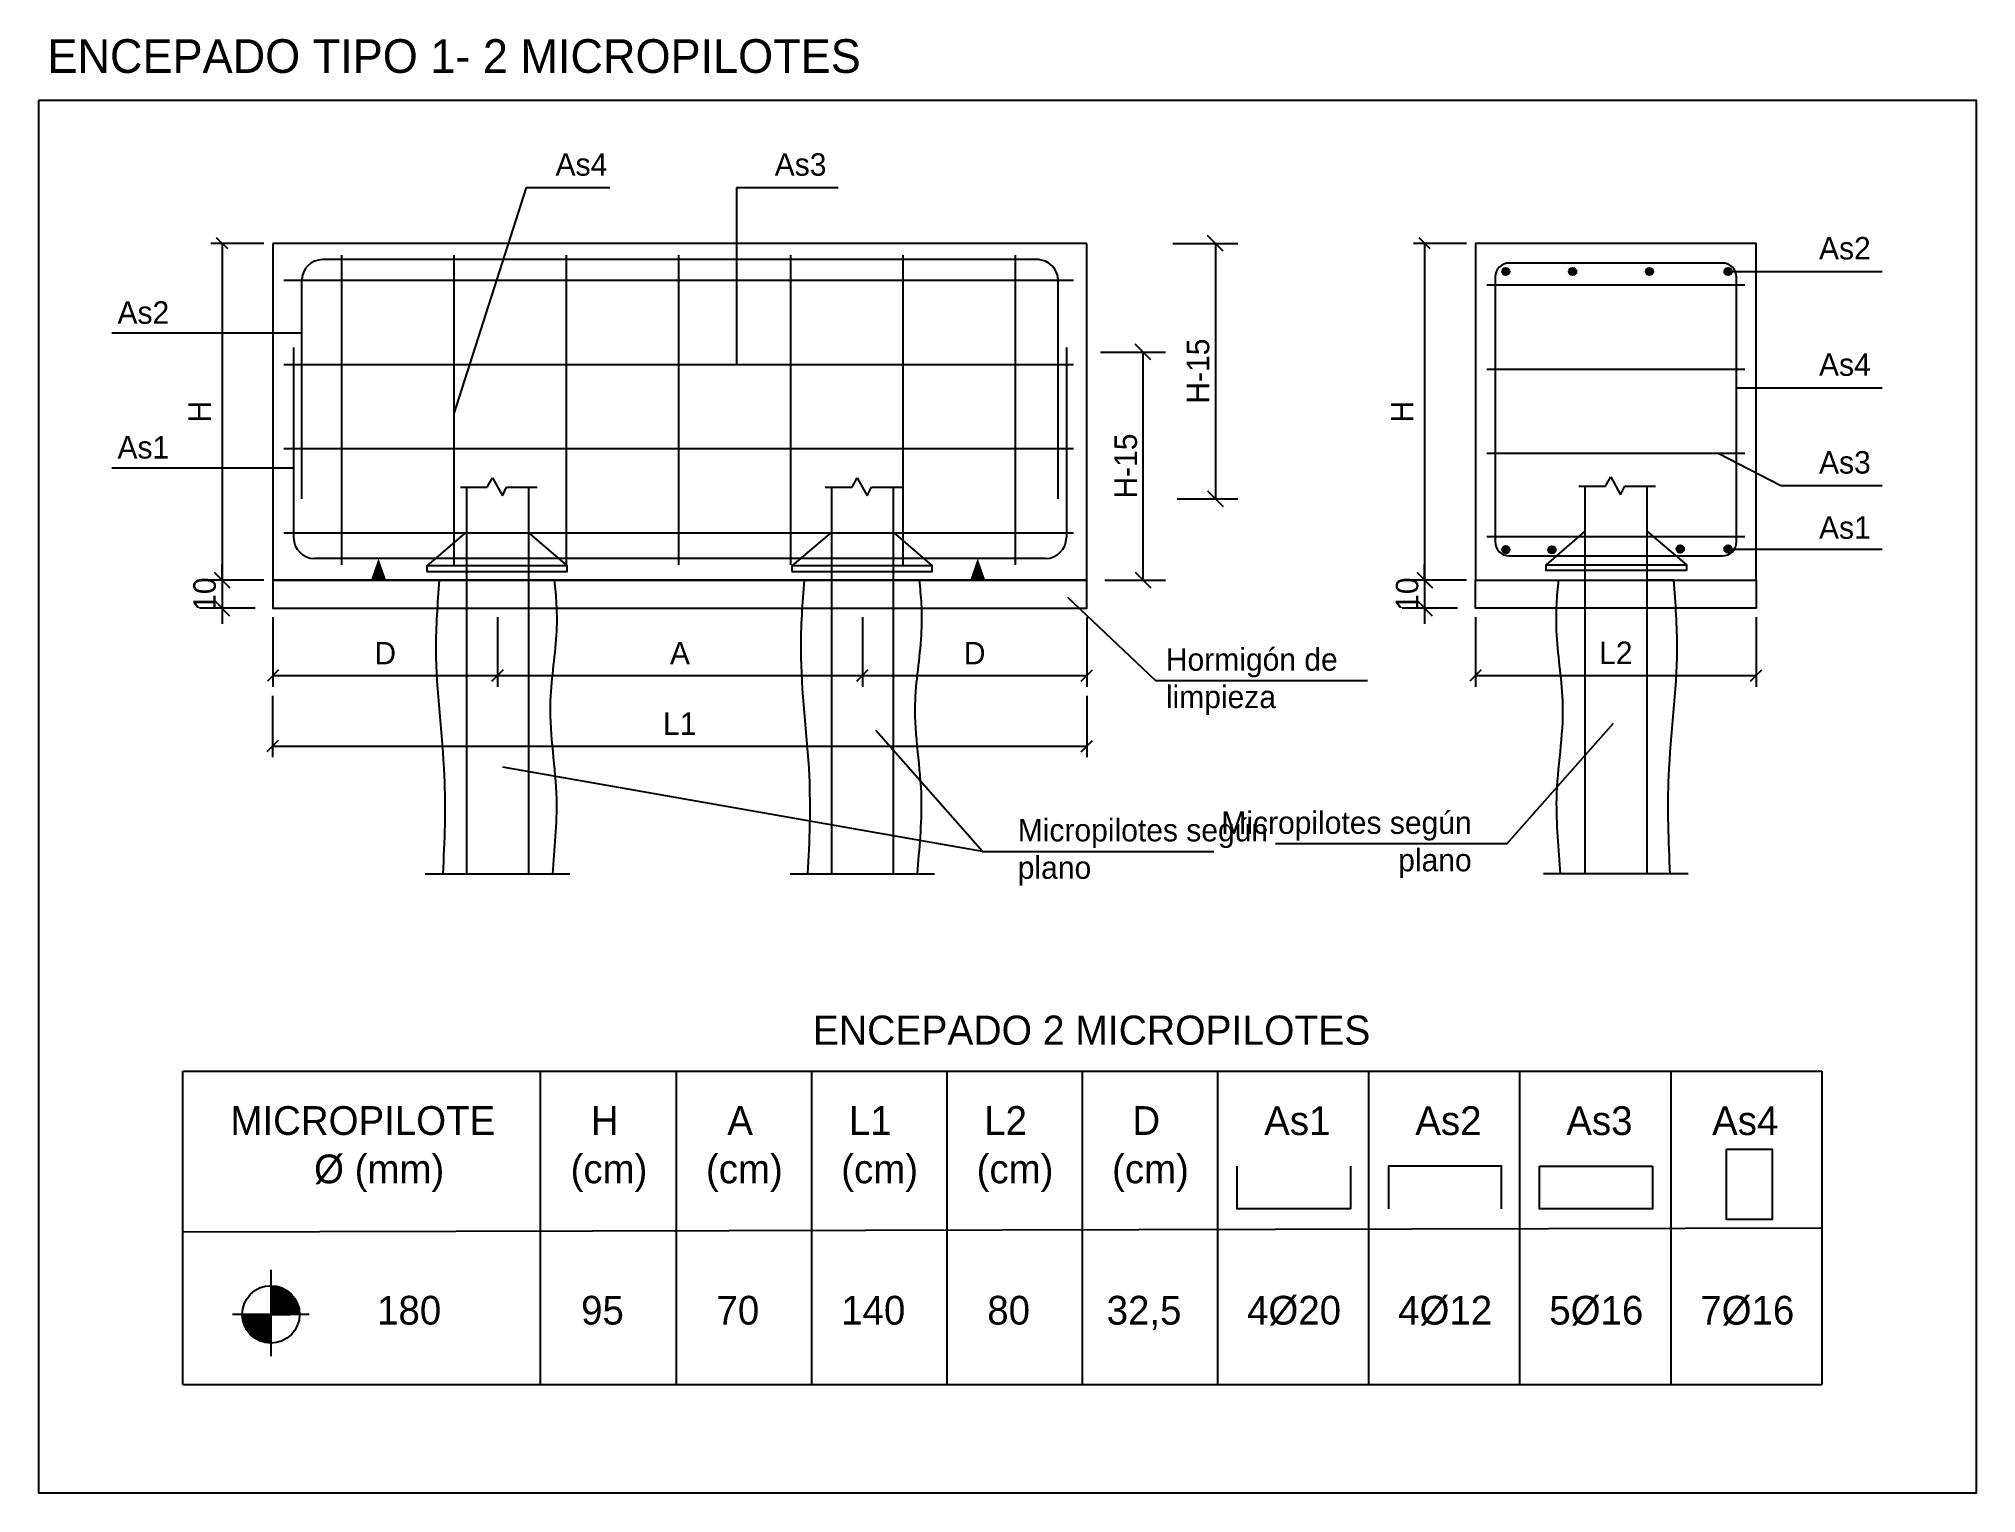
# Model space of a CAD drawing. Header units: millimetres. Extents: x 0.1 to 17.4, y 0.1 to 13.1.
import ezdxf
from ezdxf.enums import TextEntityAlignment as Align

# ---------------------------------------------------------------- set-up
doc = ezdxf.new("R2010")
doc.units = ezdxf.units.MM
for name, color, linetype in [('0-CYPE4', 6, 'Continuous'), ('DET-BORDE ESTRUCTURA', 2, 'Continuous'), ('DET-COTAS', 8, 'Continuous'), ('DET-TEXTO', 2, 'Continuous'), ('DET-TEXTO LÍNEA', 8, 'Continuous'), ('DET-TEXTO TÍTULO', 1, 'Continuous'), ('FINO', 8, 'Continuous')]:
    doc.layers.add(name, color=color, linetype=linetype)
doc.styles.add('CENTURY', font='GOTHIC.TTF')
doc.styles.add('Estructura', font='GOTHIC.TTF', dxfattribs={"height": 0.2})
doc.styles.add('Formato', font='GOTHIC.TTF')
doc.dimstyles.new('1 50', dxfattribs={"dimtxt": 0.2, "dimasz": 0.1, "dimexe": 0.1, "dimexo": 0.08, "dimgap": 0.1, "dimtad": 1, "dimdec": 0, "dimlfac": 50, "dimzin": 1, "dimtxsty": 'Formato', "dimblk": 'OBLIQUE', "dimcen": -0.05, "dimclrd": 4, "dimclre": 8, "dimclrt": 2, "dimadec": 0, "dimazin": 0, "dimtfac": 1, "dimtdec": 0, "dimtix": 1, "dimtmove": 0, "dimatfit": 2, "dimldrblk": 'OBLIQUE', "dimfxl": 1, "dimarcsym": 0})
doc.dimstyles.new('cotas formato 1.100', dxfattribs={"dimtxt": 0.2, "dimasz": 0.14, "dimexe": 0.2, "dimexo": 0.16, "dimgap": 0.05, "dimtad": 1, "dimdec": 0, "dimlfac": 100, "dimrnd": 5, "dimzin": 1, "dimtxsty": 'Formato', "dimblk": 'OBLIQUE', "dimcen": -0.05, "dimclrd": 4, "dimclre": 8, "dimclrt": 2, "dimadec": 0, "dimazin": 0, "dimtfac": 1, "dimtdec": 0, "dimtix": 1, "dimtmove": 0, "dimatfit": 2, "dimldrblk": 'OBLIQUE', "dimfxl": 1, "dimarcsym": 0})

# ---------------------------------------------------------------- blocks, each defined once
blk = doc.blocks.new('_Oblique')
at = {"color": 0, "linetype": 'ByBlock', "lineweight": -2}
blk.add_line((-0.5, -0.5), (0.5, 0.5), dxfattribs=at)
blk = doc.blocks.new('*D14')
at = {"layer": 'Defpoints', "color": 0}
for p in [(2.178, 7.327), (9.432, 7.327), (9.432, 6.799)]:
    blk.add_point(p, dxfattribs=at)
at = {"layer": 'DET-COTAS', "color": 8, "lineweight": -2}
for p, q in [((2.178, 7.247), (2.178, 6.699)), ((9.432, 7.247), (9.432, 6.699))]:
    blk.add_line(p, q, dxfattribs=at)
at = {"layer": 'DET-COTAS', "color": 4, "lineweight": -2}
blk.add_line((2.178, 6.799), (9.432, 6.799), dxfattribs=at)
at = {"layer": 'DET-COTAS', "color": 4, "lineweight": -2, "xscale": 0.1, "yscale": 0.1, "zscale": 0.1, "rotation": 180}
blk.add_blockref('_Oblique', (2.178, 6.799), dxfattribs=at)
at = {"layer": 'DET-COTAS', "color": 4, "lineweight": -2, "xscale": 0.1, "yscale": 0.1, "zscale": 0.1}
blk.add_blockref('_Oblique', (9.432, 6.799), dxfattribs=at)
at = {"layer": 'DET-COTAS', "color": 2, "insert": (5.805, 6.999), "char_height": 0.2, "attachment_point": 5, "style": 'Formato'}
blk.add_mtext('L1', dxfattribs=at)
blk = doc.blocks.new('*D15')
at = {"layer": 'Defpoints', "color": 0}
for p in [(2.182, 8.028), (4.182, 8.028), (4.182, 7.427)]:
    blk.add_point(p, dxfattribs=at)
at = {"layer": 'DET-COTAS', "color": 8, "lineweight": -2}
for p, q in [((2.182, 7.948), (2.182, 7.327)), ((4.182, 7.948), (4.182, 7.327))]:
    blk.add_line(p, q, dxfattribs=at)
at = {"layer": 'DET-COTAS', "color": 4, "lineweight": -2}
blk.add_line((2.182, 7.427), (4.182, 7.427), dxfattribs=at)
at = {"layer": 'DET-COTAS', "color": 4, "lineweight": -2, "xscale": 0.1, "yscale": 0.1, "zscale": 0.1, "rotation": 180}
blk.add_blockref('_Oblique', (2.182, 7.427), dxfattribs=at)
at = {"layer": 'DET-COTAS', "color": 4, "lineweight": -2, "xscale": 0.1, "yscale": 0.1, "zscale": 0.1}
blk.add_blockref('_Oblique', (4.182, 7.427), dxfattribs=at)
at = {"layer": 'DET-COTAS', "color": 2, "insert": (3.182, 7.627), "char_height": 0.2, "attachment_point": 5, "style": 'Formato'}
blk.add_mtext('D', dxfattribs=at)
blk = doc.blocks.new('*D16')
at = {"layer": 'Defpoints', "color": 0}
for p in [(7.432, 8.028), (9.432, 8.028), (9.432, 7.427)]:
    blk.add_point(p, dxfattribs=at)
at = {"layer": 'DET-COTAS', "color": 8, "lineweight": -2}
for p, q in [((7.432, 7.948), (7.432, 7.327)), ((9.432, 7.948), (9.432, 7.327))]:
    blk.add_line(p, q, dxfattribs=at)
at = {"layer": 'DET-COTAS', "color": 4, "lineweight": -2}
blk.add_line((7.432, 7.427), (9.432, 7.427), dxfattribs=at)
at = {"layer": 'DET-COTAS', "color": 4, "lineweight": -2, "xscale": 0.1, "yscale": 0.1, "zscale": 0.1, "rotation": 180}
blk.add_blockref('_Oblique', (7.432, 7.427), dxfattribs=at)
at = {"layer": 'DET-COTAS', "color": 4, "lineweight": -2, "xscale": 0.1, "yscale": 0.1, "zscale": 0.1}
blk.add_blockref('_Oblique', (9.432, 7.427), dxfattribs=at)
at = {"layer": 'DET-COTAS', "color": 2, "insert": (8.432, 7.627), "char_height": 0.2, "attachment_point": 5, "style": 'Formato'}
blk.add_mtext('D', dxfattribs=at)
blk = doc.blocks.new('*D17')
at = {"layer": 'Defpoints', "color": 0}
for p in [(2.182, 11.278), (1.729, 8.278), (2.182, 8.278)]:
    blk.add_point(p, dxfattribs=at)
at = {"layer": 'DET-COTAS', "color": 8, "lineweight": -2}
for p, q in [((2.102, 11.278), (1.629, 11.278)), ((2.102, 8.278), (1.629, 8.278))]:
    blk.add_line(p, q, dxfattribs=at)
at = {"layer": 'DET-COTAS', "color": 4, "lineweight": -2}
blk.add_line((1.729, 11.278), (1.729, 8.278), dxfattribs=at)
at = {"layer": 'DET-COTAS', "color": 4, "lineweight": -2, "xscale": 0.1, "yscale": 0.1, "zscale": 0.1}
for p, rotation in [((1.729, 11.278), 90), ((1.729, 8.278), 270)]:
    blk.add_blockref('_Oblique', p, dxfattribs=dict(at, rotation=rotation))
at = {"layer": 'DET-COTAS', "color": 2, "insert": (1.529, 9.778), "char_height": 0.2, "attachment_point": 5, "rotation": 90, "style": 'Formato'}
blk.add_mtext('H', dxfattribs=at)
blk = doc.blocks.new('*D18')
at = {"layer": 'Defpoints', "color": 0}
for p in [(2.182, 8.278), (1.729, 8.028), (2.182, 8.028)]:
    blk.add_point(p, dxfattribs=at)
at = {"layer": 'FINO', "color": 4, "lineweight": -2}
for p, q in [((1.729, 8.278), (1.729, 8.418)), ((1.729, 8.278), (1.729, 8.028)), ((1.729, 8.028), (1.729, 7.888))]:
    blk.add_line(p, q, dxfattribs=at)
at = {"layer": 'FINO', "color": 8, "lineweight": -2}
for p, q in [((2.022, 8.278), (1.529, 8.278)), ((2.022, 8.028), (1.529, 8.028))]:
    blk.add_line(p, q, dxfattribs=at)
at = {"layer": 'FINO', "color": 4, "lineweight": -2, "xscale": 0.14, "yscale": 0.14, "zscale": 0.14}
for p, rotation in [((1.729, 8.278), 270), ((1.729, 8.028), 90)]:
    blk.add_blockref('_Oblique', p, dxfattribs=dict(at, rotation=rotation))
at = {"layer": 'FINO', "color": 2, "insert": (1.574, 8.153), "char_height": 0.2, "attachment_point": 5, "rotation": 90, "style": 'Formato'}
blk.add_mtext('10', dxfattribs=at)
blk = doc.blocks.new('*D19')
at = {"layer": 'Defpoints', "color": 0}
for p in [(12.893, 8.028), (15.393, 8.028), (15.393, 7.427)]:
    blk.add_point(p, dxfattribs=at)
at = {"layer": 'DET-COTAS', "color": 8, "lineweight": -2}
for p, q in [((12.893, 7.948), (12.893, 7.327)), ((15.393, 7.948), (15.393, 7.327))]:
    blk.add_line(p, q, dxfattribs=at)
at = {"layer": 'DET-COTAS', "color": 4, "lineweight": -2}
blk.add_line((12.893, 7.427), (15.393, 7.427), dxfattribs=at)
at = {"layer": 'DET-COTAS', "color": 4, "lineweight": -2, "xscale": 0.1, "yscale": 0.1, "zscale": 0.1, "rotation": 180}
blk.add_blockref('_Oblique', (12.893, 7.427), dxfattribs=at)
at = {"layer": 'DET-COTAS', "color": 4, "lineweight": -2, "xscale": 0.1, "yscale": 0.1, "zscale": 0.1}
blk.add_blockref('_Oblique', (15.393, 7.427), dxfattribs=at)
at = {"layer": 'DET-COTAS', "color": 2, "insert": (14.143, 7.63), "char_height": 0.2, "attachment_point": 5, "style": 'Formato'}
blk.add_mtext('L2', dxfattribs=at)
blk = doc.blocks.new('*D20')
at = {"layer": 'Defpoints', "color": 0}
for p in [(12.893, 11.278), (12.44, 8.278), (12.893, 8.278)]:
    blk.add_point(p, dxfattribs=at)
at = {"layer": 'DET-COTAS', "color": 8, "lineweight": -2}
for p, q in [((12.813, 11.278), (12.34, 11.278)), ((12.813, 8.278), (12.34, 8.278))]:
    blk.add_line(p, q, dxfattribs=at)
at = {"layer": 'DET-COTAS', "color": 4, "lineweight": -2}
blk.add_line((12.44, 11.278), (12.44, 8.278), dxfattribs=at)
at = {"layer": 'DET-COTAS', "color": 4, "lineweight": -2, "xscale": 0.1, "yscale": 0.1, "zscale": 0.1}
for p, rotation in [((12.44, 11.278), 90), ((12.44, 8.278), 270)]:
    blk.add_blockref('_Oblique', p, dxfattribs=dict(at, rotation=rotation))
at = {"layer": 'DET-COTAS', "color": 2, "insert": (12.24, 9.778), "char_height": 0.2, "attachment_point": 5, "rotation": 90, "style": 'Formato'}
blk.add_mtext('H', dxfattribs=at)
blk = doc.blocks.new('*D21')
at = {"layer": 'Defpoints', "color": 0}
for p in [(12.893, 8.278), (12.44, 8.028), (12.893, 8.028)]:
    blk.add_point(p, dxfattribs=at)
at = {"layer": 'FINO', "color": 4, "lineweight": -2}
for p, q in [((12.44, 8.278), (12.44, 8.418)), ((12.44, 8.278), (12.44, 8.028)), ((12.44, 8.028), (12.44, 7.888))]:
    blk.add_line(p, q, dxfattribs=at)
at = {"layer": 'FINO', "color": 8, "lineweight": -2}
for p, q in [((12.733, 8.278), (12.24, 8.278)), ((12.733, 8.028), (12.24, 8.028))]:
    blk.add_line(p, q, dxfattribs=at)
at = {"layer": 'FINO', "color": 4, "lineweight": -2, "xscale": 0.14, "yscale": 0.14, "zscale": 0.14}
for p, rotation in [((12.44, 8.278), 270), ((12.44, 8.028), 90)]:
    blk.add_blockref('_Oblique', p, dxfattribs=dict(at, rotation=rotation))
at = {"layer": 'FINO', "color": 2, "insert": (12.285, 8.153), "char_height": 0.2, "attachment_point": 5, "rotation": 90, "style": 'Formato'}
blk.add_mtext('10', dxfattribs=at)
blk = doc.blocks.new('*D22')
at = {"layer": 'Defpoints', "color": 0}
for p in [(9.394, 10.309), (9.432, 8.278), (9.931, 8.278)]:
    blk.add_point(p, dxfattribs=at)
at = {"layer": 'FINO', "color": 8, "lineweight": -2}
for p, q in [((9.554, 10.309), (10.131, 10.309)), ((9.592, 8.278), (10.131, 8.278))]:
    blk.add_line(p, q, dxfattribs=at)
at = {"layer": 'FINO', "color": 4, "lineweight": -2}
blk.add_line((9.931, 10.309), (9.931, 8.278), dxfattribs=at)
at = {"layer": 'FINO', "color": 4, "lineweight": -2, "xscale": 0.14, "yscale": 0.14, "zscale": 0.14}
for p, rotation in [((9.931, 10.309), 90), ((9.931, 8.278), 270)]:
    blk.add_blockref('_Oblique', p, dxfattribs=dict(at, rotation=rotation))
at = {"layer": 'FINO', "color": 2, "insert": (9.779, 9.294), "char_height": 0.2, "attachment_point": 5, "rotation": 90, "style": 'Formato'}
blk.add_mtext('H-15', dxfattribs=at)
blk = doc.blocks.new('*D23')
at = {"layer": 'Defpoints', "color": 0}
for p in [(10.038, 11.278), (10.076, 9.003), (10.576, 9.003)]:
    blk.add_point(p, dxfattribs=at)
at = {"layer": 'FINO', "color": 8, "lineweight": -2}
for p, q in [((10.198, 11.278), (10.776, 11.278)), ((10.236, 9.003), (10.776, 9.003))]:
    blk.add_line(p, q, dxfattribs=at)
at = {"layer": 'FINO', "color": 4, "lineweight": -2}
blk.add_line((10.576, 11.278), (10.576, 9.003), dxfattribs=at)
at = {"layer": 'FINO', "color": 4, "lineweight": -2, "xscale": 0.14, "yscale": 0.14, "zscale": 0.14}
for p, rotation in [((10.576, 11.278), 90), ((10.576, 9.003), 270)]:
    blk.add_blockref('_Oblique', p, dxfattribs=dict(at, rotation=rotation))
at = {"layer": 'FINO', "color": 2, "insert": (10.423, 10.14), "char_height": 0.2, "attachment_point": 5, "rotation": 90, "style": 'Formato'}
blk.add_mtext('H-15', dxfattribs=at)
blk = doc.blocks.new('*D24')
at = {"layer": 'Defpoints', "color": 0}
for p in [(4.182, 8.028), (7.432, 8.028), (7.432, 7.427)]:
    blk.add_point(p, dxfattribs=at)
at = {"layer": 'DET-COTAS', "color": 8, "lineweight": -2}
for p, q in [((4.182, 7.948), (4.182, 7.327)), ((7.432, 7.948), (7.432, 7.327))]:
    blk.add_line(p, q, dxfattribs=at)
at = {"layer": 'DET-COTAS', "color": 4, "lineweight": -2}
blk.add_line((4.182, 7.427), (7.432, 7.427), dxfattribs=at)
at = {"layer": 'DET-COTAS', "color": 4, "lineweight": -2, "xscale": 0.1, "yscale": 0.1, "zscale": 0.1, "rotation": 180}
blk.add_blockref('_Oblique', (4.182, 7.427), dxfattribs=at)
at = {"layer": 'DET-COTAS', "color": 4, "lineweight": -2, "xscale": 0.1, "yscale": 0.1, "zscale": 0.1}
blk.add_blockref('_Oblique', (7.432, 7.427), dxfattribs=at)
at = {"layer": 'DET-COTAS', "color": 2, "insert": (5.807, 7.627), "char_height": 0.2, "attachment_point": 5, "style": 'Formato'}
blk.add_mtext('A', dxfattribs=at)

msp = doc.modelspace()

# ---------------------------------------------------------------- hatches: boundary and pattern name
at = {"layer": '0-CYPE4'}
for points in [[(13.196, 11.027, 1), (13.13, 11.027, 1)], [(13.791, 11.027, 1), (13.724, 11.027, 1)], [(14.476, 11.027, 1), (14.41, 11.027, 1)], [(15.177, 11.027, 1), (15.11, 11.027, 1)], [(13.196, 8.549, 1), (13.13, 8.549, 1)], [(13.607, 8.548, 1), (13.54, 8.548, 1)], [(14.751, 8.555, 1), (14.684, 8.555, 1)], [(15.177, 8.555, 1), (15.11, 8.555, 1)]]:
    msp.add_hatch(color=256, dxfattribs=at).paths.add_polyline_path(points)

# ---------------------------------------------------------------- linework, layer by layer
for p, q in [((9.01, 11.134), (2.624, 11.134)), ((2.793, 11.173), (2.793, 8.415)), ((3.793, 11.173), (3.793, 8.415)), ((4.793, 11.173), (4.793, 8.415)), ((5.793, 11.173), (5.793, 8.415)), ((6.793, 11.173), (6.793, 8.415)), ((7.793, 11.173), (7.793, 8.415)), ((8.793, 11.173), (8.793, 8.415)), ((2.278, 10.949), (9.312, 10.949)), ((2.438, 9.003), (2.438, 10.947)), ((9.176, 9.003), (9.176, 10.947)), ((12.995, 10.908), (15.291, 10.908)), ((2.278, 10.199), (9.312, 10.199)), ((2.365, 10.35), (2.365, 8.657)), ((9.249, 10.35), (9.249, 8.657)), ((12.995, 10.158), (15.291, 10.158)), ((2.278, 9.449), (9.312, 9.449)), ((12.995, 9.408), (15.291, 9.408)), ((2.278, 8.699), (9.312, 8.699)), ((12.995, 8.666), (15.291, 8.666)), ((9.063, 8.471), (2.552, 8.471))]:
    msp.add_line(p, q, dxfattribs=at)
msp.add_lwpolyline([(13.193, 8.494), (15.093, 8.494, 0.414214), (15.218, 8.619), (15.218, 10.978, 0.414214), (15.093, 11.103), (13.193, 11.103, 0.414214), (13.068, 10.978), (13.068, 8.619, 0.414214)], format="xyb", close=True, dxfattribs=at)
for centre in [(13.163, 11.027), (13.758, 11.027), (14.443, 11.027), (15.143, 11.027), (13.163, 8.549), (13.574, 8.548), (14.717, 8.555), (15.143, 8.555)]:
    msp.add_circle(centre, 0.0333, dxfattribs=at)
for centre, start, end in [((2.624, 10.947), 90, 180), ((8.99, 10.947), 0, 90), ((2.552, 8.657), 180, 270), ((9.063, 8.657), 270, 0)]:
    msp.add_arc(centre, 0.186, start, end, dxfattribs=at)
at = {"layer": 'DET-BORDE ESTRUCTURA'}
for p, q in [((2.182, 11.278), (2.182, 8.278)), ((9.432, 11.278), (2.182, 11.278)), ((9.432, 8.278), (9.432, 11.278)), ((4.09, 9.105), (4.136, 9.189)), ((4.136, 9.189), (4.225, 9.028)), ((7.34, 9.105), (7.386, 9.189)), ((7.386, 9.189), (7.475, 9.028)), ((14.051, 9.114), (14.098, 9.198)), ((14.098, 9.198), (14.186, 9.038)), ((3.852, 9.105), (4.09, 9.105)), ((3.907, 9.105), (3.907, 8.405)), ((4.225, 9.028), (4.262, 9.105)), ((4.262, 9.105), (4.535, 9.105)), ((4.457, 9.105), (4.457, 8.405)), ((7.102, 9.105), (7.34, 9.105)), ((7.157, 9.105), (7.157, 8.405)), ((7.475, 9.028), (7.512, 9.105)), ((7.512, 9.105), (7.785, 9.105)), ((7.707, 9.105), (7.707, 8.405)), ((13.814, 9.114), (14.051, 9.114)), ((13.868, 9.114), (13.868, 8.414)), ((14.186, 9.038), (14.223, 9.114)), ((14.223, 9.114), (14.496, 9.114)), ((14.418, 9.114), (14.418, 8.414)), ((3.903, 8.705), (3.553, 8.405)), ((4.453, 8.705), (4.803, 8.405)), ((7.157, 8.705), (6.803, 8.405)), ((7.707, 8.705), (8.053, 8.405)), ((13.868, 8.714), (13.523, 8.414)), ((14.418, 8.714), (14.773, 8.414)), ((3.907, 8.528), (3.907, 5.66)), ((4.457, 8.528), (4.457, 5.66)), ((7.157, 8.528), (7.157, 5.66)), ((7.707, 8.528), (7.707, 5.66)), ((13.868, 8.528), (13.868, 5.66)), ((14.418, 8.528), (14.418, 5.66)), ((2.182, 8.278), (9.432, 8.278)), ((3.666, 8.278), (3.907, 8.278)), ((4.691, 8.278), (4.457, 8.278)), ((6.916, 8.278), (7.157, 8.278)), ((7.941, 8.278), (7.707, 8.278)), ((13.634, 8.278), (13.868, 8.278)), ((14.66, 8.278), (14.418, 8.278))]:
    msp.add_line(p, q, dxfattribs=at)
for points in [[(12.893, 8.278), (15.393, 8.278), (15.393, 11.278), (12.893, 11.278)], [(3.553, 8.355), (4.803, 8.355), (4.803, 8.405), (3.553, 8.405)], [(6.803, 8.355), (8.053, 8.355), (8.053, 8.405), (6.803, 8.405)], [(14.773, 8.364), (13.523, 8.364), (13.523, 8.414), (14.773, 8.414)], [(9.432, 8.278), (2.182, 8.278), (2.182, 8.028), (9.432, 8.028)], [(12.893, 8.278), (15.393, 8.278), (15.393, 8.028), (12.893, 8.028)]]:
    msp.add_lwpolyline(points, close=True, dxfattribs=at)
for points, knots in [([(3.697, 5.66), (3.713, 5.952), (3.737, 6.619), (3.606, 7.49), (3.65, 8.072), (3.666, 8.278)], [2.824713, 2.824713, 2.824713, 2.824713, 3.699666, 4.827652, 5.446042, 5.446042, 5.446042, 5.446042]), ([(4.674, 5.66), (4.688, 5.883), (4.747, 6.386), (4.606, 7.096), (4.713, 7.672), (4.714, 8.044), (4.698, 8.207), (4.691, 8.278)], [2.830197, 2.830197, 2.830197, 2.830197, 3.499537, 4.340059, 4.961362, 5.239505, 5.453045, 5.453045, 5.453045, 5.453045]), ([(6.947, 5.66), (6.963, 5.952), (6.987, 6.619), (6.856, 7.49), (6.9, 8.072), (6.916, 8.278)], [2.824713, 2.824713, 2.824713, 2.824713, 3.699666, 4.827652, 5.446042, 5.446042, 5.446042, 5.446042]), ([(7.924, 5.66), (7.938, 5.883), (7.997, 6.386), (7.856, 7.096), (7.963, 7.672), (7.964, 8.044), (7.948, 8.207), (7.941, 8.278)], [2.830197, 2.830197, 2.830197, 2.830197, 3.499537, 4.340059, 4.961362, 5.239505, 5.453045, 5.453045, 5.453045, 5.453045]), ([(13.651, 5.66), (13.638, 5.883), (13.579, 6.386), (13.719, 7.096), (13.612, 7.672), (13.612, 8.044), (13.627, 8.207), (13.634, 8.278)], [2.830197, 2.830197, 2.830197, 2.830197, 3.499537, 4.340059, 4.961362, 5.239505, 5.453045, 5.453045, 5.453045, 5.453045]), ([(14.628, 5.66), (14.613, 5.952), (14.588, 6.619), (14.719, 7.49), (14.675, 8.072), (14.66, 8.278)], [2.824713, 2.824713, 2.824713, 2.824713, 3.699666, 4.827652, 5.446042, 5.446042, 5.446042, 5.446042])]:
    msp.add_open_spline(points, degree=3, knots=knots, dxfattribs=at)
at = {"layer": 'DET-TEXTO'}
for p, q in [((1.378, 1.11), (1.378, 3.902)), ((1.378, 3.902), (15.978, 3.902)), ((4.566, 1.11), (4.566, 3.902)), ((5.772, 3.902), (5.772, 1.11)), ((6.978, 3.902), (6.978, 1.11)), ((8.184, 3.902), (8.184, 1.11)), ((9.389, 3.902), (9.389, 1.11)), ((10.595, 3.902), (10.595, 1.11)), ((11.941, 3.902), (11.941, 1.11)), ((13.286, 3.902), (13.286, 1.11)), ((14.632, 3.902), (14.632, 1.11)), ((15.978, 3.902), (15.978, 1.11)), ((13.462, 3.057), (14.47, 3.057)), ((1.378, 2.471), (15.978, 2.506)), ((2.163, 2.134), (2.163, 1.364)), ((2.163, 1.947), (2.163, 1.501)), ((2.505, 1.735), (1.821, 1.735)), ((1.967, 1.735), (2.334, 1.735)), ((1.378, 1.11), (15.978, 1.11))]:
    msp.add_line(p, q, dxfattribs=at)
msp.add_lwpolyline([(15.128, 3.207), (15.536, 3.207), (15.536, 2.582), (15.128, 2.582)], close=True, dxfattribs=at)
for points in [[(11.779, 3.057), (11.779, 2.677), (10.771, 2.677), (10.771, 3.057)], [(13.125, 2.677), (13.125, 3.057), (12.117, 3.057), (12.117, 2.677)], [(14.47, 3.057), (14.47, 2.677), (13.462, 2.677), (13.462, 3.057)]]:
    msp.add_lwpolyline(points, dxfattribs=at)
at = {"layer": 'DET-TEXTO', "const_width": 0.256}
for points in [[(2.291, 1.735, 0.414214), (2.163, 1.863, 1)], [(2.035, 1.735, 0.414214), (2.163, 1.606, 1)]]:
    msp.add_lwpolyline(points, format="xyb", dxfattribs=at)
at = {"layer": 'DET-TEXTO'}
msp.add_circle((2.163, 1.735), 0.256, dxfattribs=at)
at = {"layer": 'DET-TEXTO LÍNEA'}
for p, q in [((4.438, 11.775), (3.793, 9.763)), ((4.438, 11.775), (5.182, 11.775)), ((6.31, 11.775), (7.215, 11.775)), ((6.31, 11.775), (6.31, 10.199)), ((15.143, 11.027), (16.517, 11.027)), ((2.438, 10.477), (0.746, 10.477)), ((15.218, 9.991), (16.517, 9.991)), ((15.054, 9.408), (15.612, 9.12)), ((2.365, 9.276), (0.746, 9.276)), ((15.612, 9.12), (16.517, 9.12)), ((15.143, 8.555), (16.517, 8.555)), ((10.043, 7.382), (9.262, 8.122)), ((10.043, 7.382), (11.931, 7.382)), ((8.502, 5.861), (7.551, 6.937)), ((8.502, 5.861), (4.23, 6.612)), ((8.502, 5.861), (10.563, 5.861))]:
    msp.add_line(p, q, dxfattribs=at)
at = {"layer": 'DET-TEXTO TÍTULO'}
msp.add_lwpolyline([(0.096, 12.555), (17.354, 12.555), (17.354, 0.142), (0.096, 0.142)], close=True, dxfattribs=at)
at = {"layer": 'FINO'}
for p, q in [((13.173, 5.928), (14.123, 7.004)), ((13.173, 5.928), (11.111, 5.928)), ((3.539, 5.66), (4.825, 5.66)), ((6.789, 5.66), (8.075, 5.66)), ((14.787, 5.66), (13.5, 5.66))]:
    msp.add_line(p, q, dxfattribs=at)
for points in [[(3.19, 8.278), (3.055, 8.278), (3.122, 8.471)], [(3.19, 8.278), (3.055, 8.278), (3.122, 8.471)], [(8.527, 8.278), (8.392, 8.278), (8.459, 8.471)], [(8.527, 8.278), (8.392, 8.278), (8.459, 8.471)]]:
    msp.add_solid(points, dxfattribs=at)

# ---------------------------------------------------------------- texts
at = {"layer": 'DET-TEXTO', "style": 'CENTURY'}
for s, p in [('As4', (4.699, 11.881)), ('As3', (6.651, 11.881)), ('As2', (15.953, 11.135)), ('As2', (0.797, 10.562)), ('As4', (15.953, 10.098)), ('As1', (0.797, 9.361)), ('As3', (15.953, 9.227)), ('As1', (15.953, 8.646))]:
    msp.add_text(s, height=0.2, dxfattribs=at).set_placement(p)
at = {"layer": 'DET-TEXTO', "style": 'Estructura'}
for s, height, p in [('ENCEPADO 2 MICROPILOTES', 0.26, (9.474, 4.138)), ('MICROPILOTE', 0.256, (2.982, 3.335)), ('H', 0.256, (5.137, 3.335)), ('A', 0.256, (6.343, 3.335)), ('L1 ', 0.256, (7.549, 3.335)), ('L2 ', 0.256, (8.755, 3.335)), ('D', 0.256, (9.961, 3.335)), ('As1', 0.256, (11.306, 3.334)), ('As2', 0.256, (12.652, 3.334)), ('As3', 0.256, (13.997, 3.334)), ('As4 ', 0.256, (15.343, 3.334)), ('%%c (mm)', 0.256, (3.128, 2.904)), ('(cm)', 0.256, (5.175, 2.904)), ('(cm)', 0.256, (6.381, 2.904)), ('(cm)', 0.256, (7.586, 2.904)), ('(cm)', 0.256, (8.792, 2.904)), ('(cm)', 0.256, (9.998, 2.904)), ('180', 0.256, (3.395, 1.645)), ('95', 0.256, (5.117, 1.645)), ('70', 0.256, (6.323, 1.645)), ('140', 0.256, (7.529, 1.645)), ('80', 0.256, (8.735, 1.645)), ('32,5', 0.256, (9.941, 1.645)), ('4%%C20', 0.256, (11.277, 1.645)), ('4%%C12', 0.256, (12.623, 1.645)), ('5%%C16', 0.256, (13.969, 1.645)), ('7%%C16', 0.256, (15.314, 1.645))]:
    msp.add_text(s, height=height, dxfattribs=at).set_placement(p, align=Align.CENTER)
at = {"layer": 'DET-TEXTO', "char_height": 0.2, "style": 'CENTURY'}
for s, width, heights, insert, attachment_point in [('Hormigón de\\Plimpieza', 9.01864, [-0.614], (10.135, 7.671), 1), ('Micropilotes según plano', 2.24543, [-0.617], (12.859, 6.217), 3), ('Micropilotes según plano', 2.24543, [-0.617], (8.816, 6.15), 1)]:
    msp.add_mtext_dynamic_manual_height_columns(s, width=width, gutter_width=12.5, heights=heights, dxfattribs=dict(at, insert=insert, attachment_point=attachment_point))
at = {"layer": 'DET-TEXTO TÍTULO', "style": 'Formato'}
msp.add_text('ENCEPADO TIPO 1- 2 MICROPILOTES', height=0.3, dxfattribs=at).set_placement((0.173, 12.797))

# ---------------------------------------------------------------- dimensions: what is measured, and where the dimension line sits
at = {"layer": 'DET-COTAS'}
for base, p1, p2, picture, middle in [((1.729, 8.278), (2.182, 11.278), (2.182, 8.278), '*D17', (1.529, 9.778)), ((12.44, 8.278), (12.893, 11.278), (12.893, 8.278), '*D20', (12.24, 9.778))]:
    dim = msp.add_linear_dim(base=base, p1=p1, p2=p2, angle=90, text='H', dimstyle='1 50', dxfattribs=at)
    dim.commit()
    dim.dimension.update_dxf_attribs({"geometry": picture, "text_midpoint": middle})
for base, p1, p2, picture, middle in [((4.182, 7.427), (2.182, 8.028), (4.182, 8.028), '*D15', (3.182, 7.627)), ((9.432, 7.427), (7.432, 8.028), (9.432, 8.028), '*D16', (8.432, 7.627))]:
    dim = msp.add_linear_dim(base=base, p1=p1, p2=p2, text='D', dimstyle='1 50', dxfattribs=at)
    dim.commit()
    dim.dimension.update_dxf_attribs({"geometry": picture, "text_midpoint": middle})
for base, p1, p2, text, picture, middle in [((7.432, 7.427), (4.182, 8.028), (7.432, 8.028), 'A', '*D24', (5.807, 7.627)), ((15.393, 7.427), (12.893, 8.028), (15.393, 8.028), 'L2', '*D19', (14.143, 7.63))]:
    dim = msp.add_linear_dim(base=base, p1=p1, p2=p2, text=text, dimstyle='1 50', override={"dimtxsty": 'Formato'}, dxfattribs=at)
    dim.commit()
    dim.dimension.update_dxf_attribs({"geometry": picture, "text_midpoint": middle})
dim = msp.add_aligned_dim(p1=(2.178, 7.327), p2=(9.432, 7.327), distance=-0.528, text='L1', dimstyle='1 50', override={"dimtxsty": 'Formato'}, dxfattribs=at)
dim.commit()
dim.dimension.update_dxf_attribs({"geometry": '*D14', "text_midpoint": (5.805, 6.999)})
at = {"layer": 'FINO'}
for base, p1, p2, text, picture, middle in [((10.576, 9.003), (10.038, 11.278), (10.076, 9.003), 'H-15', '*D23', (10.423, 10.14)), ((9.931, 8.278), (9.394, 10.309), (9.432, 8.278), 'H-15', '*D22', (9.779, 9.294)), ((1.729, 8.028), (2.182, 8.278), (2.182, 8.028), '10', '*D18', (1.574, 8.153)), ((12.44, 8.028), (12.893, 8.278), (12.893, 8.028), '10', '*D21', (12.285, 8.153))]:
    dim = msp.add_linear_dim(base=base, p1=p1, p2=p2, angle=90, text=text, dimstyle='cotas formato 1.100', dxfattribs=at)
    dim.commit()
    dim.dimension.update_dxf_attribs({"geometry": picture, "text_midpoint": middle})

doc.saveas('drawing.dxf')
